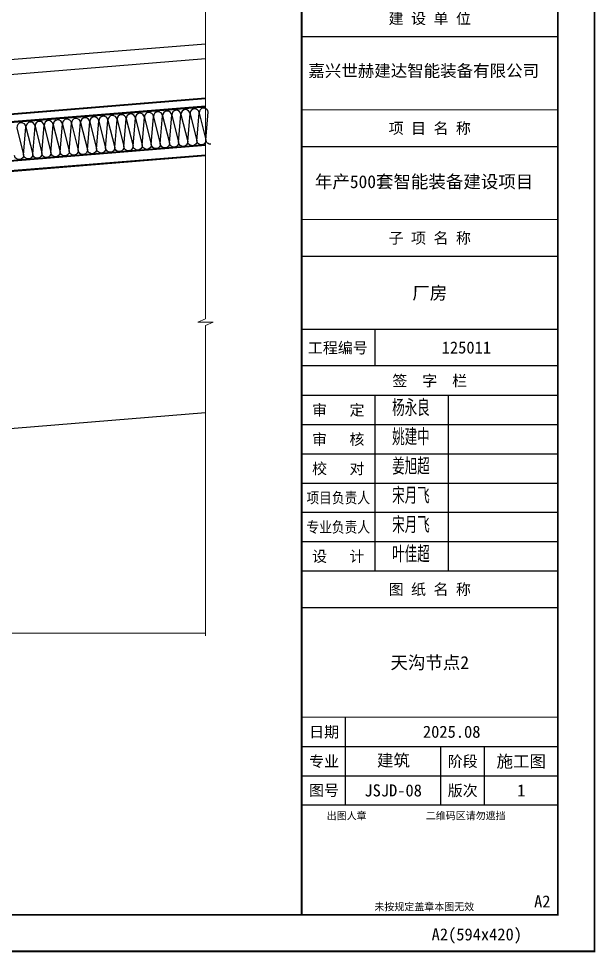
# Model space of a CAD drawing. Extents: x -599358 to 2865263, y -1062760 to 486533.
# Drawn here: x 135758 to 136546, y -728503 to -727227 of the extents above; entities that cross this region are included whole.
import ezdxf
from ezdxf.enums import TextEntityAlignment as Align

# ---------------------------------------------------------------- set-up
doc = ezdxf.new("R2010")
doc.units = 0
for name, color, linetype in [('0-cxFrame', 155, 'Continuous'), ('A-LIN-V', 9, 'Continuous'), ('BWM', 8, 'Continuous'), ('qianming', 155, 'Continuous'), ('SEAMLOK75 - SHEET', 6, 'Continuous')]:
    doc.layers.add(name, color=color, linetype=linetype)
for name, color, linetype, lineweight in [('0-cxText', 131, 'Continuous', 25), ('屋面板', 6, 'Continuous', 13), ('文字标注引出线', 7, 'Continuous', 15)]:
    doc.layers.add(name, color=color, linetype=linetype, lineweight=lineweight)
doc.styles.add('BZHZ', font='bzxw', dxfattribs={"width": 0.8, "bigfont": 'bzhz'})
doc.styles.add('cx_biaoti', font='')
doc.styles.add('cx_tuming', font='simhei.ttf')
doc.styles.add('cx_tuqian1', font='宋体.shx')
doc.styles.add('黑体', font='simhei.ttf')
doc.styles.get('cx_biaoti').set_extended_font_data('SimSun')

# ---------------------------------------------------------------- blocks, each defined once
blk = doc.blocks.new('zjcx_lan_qianzi(Dragon)')
for p, q in [((-7000, 4800), (0, 4800)), ((-5000, 4800), (-5000, 0)), ((-3000, 4800), (-3000, 0)), ((-7000, 4000), (0, 4000)), ((-7000, 3200), (0, 3200)), ((-7000, 2400), (0, 2400)), ((-7000, 1600), (0, 1600)), ((-7000, 800), (0, 800))]:
    blk.add_line(p, q)
at = {"const_width": 30}
blk.add_lwpolyline([(-7000, 5600), (0, 5600)], dxfattribs=at)
blk.add_lwpolyline([(-7000, 5600), (0, 5600), (0, 0), (-7000, 0)], close=True, dxfattribs=at)
at = {"style": 'cx_biaoti'}
for s, p in [('签  字  栏', (-3500, 5200)), ('审   定', (-6000, 4400)), ('审   核', (-6000, 3600)), ('校   对', (-6000, 2800)), ('设   计', (-6000, 400))]:
    blk.add_text(s, height=300, dxfattribs=at).set_placement(p, align=Align.MIDDLE)
at = {"style": 'cx_biaoti', "width": 0.85}
for s, p in [('项目负责人', (-6000, 2000)), ('专业负责人', (-6000, 1200))]:
    blk.add_text(s, height=300, dxfattribs=at).set_placement(p, align=Align.MIDDLE)
blk = doc.blocks.new('T-签字(Dragon)')
at = {"layer": '0-cxFrame'}
blk.add_blockref('zjcx_lan_qianzi(Dragon)', (0, 0), dxfattribs=at)
at = {"layer": 'qianming', "style": 'BZHZ', "width": 0.8}
for s, p in [('杨永良', (-4014, 4478)), ('姚建中', (-4014, 3678)), ('姜旭超', (-4014, 2878)), ('宋月飞', (-4014, 2078)), ('宋月飞', (-4014, 1278)), ('叶佳超', (-4014, 478))]:
    blk.add_text(s, height=450, dxfattribs=at).set_placement(p, align=Align.MIDDLE)
blk = doc.blocks.new('zjcx_lan_tuming(Dragon)')
for p, q in [((-7000, 8400), (0, 8400)), ((-5800, 3000), (-5800, 5400)), ((-7000, 4600), (0, 4600)), ((-3200, 3000), (-3200, 4600)), ((-2000, 3000), (-2000, 4600)), ((-7000, 3800), (0, 3800))]:
    blk.add_line(p, q)
at = {"const_width": 30}
for points in [[(-7000, 9400), (0, 9400)], [(-7000, 5400), (0, 5400)], [(-7000, 3000), (0, 3000)], [(-7000, 0), (0, 0)]]:
    blk.add_lwpolyline(points, dxfattribs=at)
blk.add_lwpolyline([(-7000, 9400), (0, 9400), (0, 0), (-7000, 0)], close=True)
at = {"style": 'cx_biaoti'}
for s, p in [('图 纸 名 称', (-3500, 8900)), ('日期', (-6388, 5000)), ('专业', (-6388, 4200)), ('阶段', (-2600, 4200)), ('图号', (-6388, 3400)), ('版次', (-2600, 3400))]:
    blk.add_text(s, height=300, dxfattribs=at).set_placement(p, align=Align.MIDDLE)
for s, p in [('出图人章', (-6316, 2607)), ('二维码区请勿遮挡', (-3609, 2607)), ('未按规定盖章本图无效', (-5013, 120))]:
    blk.add_text(s, height=200, dxfattribs=at).set_placement(p)
blk = doc.blocks.new('T-图签(Dragon)')
blk.add_blockref('zjcx_lan_tuming(Dragon)', (0, 0))
at = {"color": 3, "style": 'cx_biaoti'}
for s, p in [('2025.08', (-2900, 5000)), ('建筑 ', (-4380, 4228)), ('施工图', (-1000, 4200))]:
    blk.add_text(s, height=330, dxfattribs=at).set_placement(p, align=Align.MIDDLE)
blk = doc.blocks.new('zjcx_lan_xiangmu(Dragon)')
for p, q in [((-7000, 9000), (0, 9000)), ((-7000, 6000), (0, 6000)), ((-7000, 3000), (0, 3000)), ((-5000, 1000), (-5000, 0))]:
    blk.add_line(p, q)
at = {"const_width": 30}
for points in [[(-7000, 10000), (0, 10000)], [(-7000, 7000), (0, 7000)], [(-7000, 7000), (0, 7000)], [(-7000, 4000), (0, 4000)], [(-7000, 4000), (0, 4000)], [(-7000, 1000), (0, 1000)], [(-7000, 0), (0, 0)]]:
    blk.add_lwpolyline(points, dxfattribs=at)
blk.add_lwpolyline([(-7000, 10000), (0, 10000), (0, 0), (-7000, 0)], close=True)
at = {"style": 'cx_biaoti'}
for s, p in [('建 设 单 位', (-3500, 9500)), ('项 目 名 称', (-3500, 6500)), ('子 项 名 称', (-3500, 3500)), ('工程编号', (-6013, 500))]:
    blk.add_text(s, height=300, dxfattribs=at).set_placement(p, align=Align.MIDDLE)
blk = doc.blocks.new('T-项目(Dragon)')
blk.add_blockref('zjcx_lan_xiangmu(Dragon)', (0, 0))
at = {"color": 3, "style": 'cx_tuming'}
for s, height, p in [('嘉兴世赫建达智能装备有限公司', 330, (-6816, 7901)), ('年产500套智能装备建设项目 ', 350, (-6638, 4859))]:
    blk.add_text(s, height=height, dxfattribs=at).set_placement(p)
blk = doc.blocks.new('zjcx_T2(Dragon)')
at = {"layer": '0-cxFrame', "const_width": 50}
blk.add_lwpolyline([(-7000, 40000), (0, 40000), (0, 0), (-7000, 0)], close=True, dxfattribs=at)
at = {"layer": '0-cxFrame'}
for name, p in [('T-项目(Dragon)', (0, 15000)), ('T-签字(Dragon)', (0, 9400)), ('T-图签(Dragon)', (0, 0))]:
    blk.add_blockref(name, p, dxfattribs=at)
blk = doc.blocks.new('TK22.A2 L(Dragon)')
at = {"layer": '0-cxFrame', "color": 7, "const_width": 0.5}
blk.add_lwpolyline([(0, 0), (-594, 0), (-594, 420), (0, 420)], close=True, dxfattribs=at)
at = {"layer": '0-cxFrame', "const_width": 0.5}
for points in [[(-80, 10), (-574, 10), (-574, 410), (-80, 410)], [(-10, 10), (-80, 10), (-80, 410), (-10, 410)]]:
    blk.add_lwpolyline(points, close=True, dxfattribs=at)
at = {"layer": '0-cxFrame', "xscale": 0.01, "yscale": 0.01, "zscale": 0.01}
blk.add_blockref('zjcx_T2(Dragon)', (-10, 10), dxfattribs=at)
at = {"style": '黑体', "flags": 4}
blk.add_attdef('图幅', text='', height=3.3, dxfattribs=at).set_placement((-40, 3), align=Align.RIGHT)
at = {"layer": '0-cxFrame', "style": '黑体'}
blk.add_text('(594x420)', height=3.3, dxfattribs=at).set_placement((-40, 3))
at = {"layer": '0-cxText', "flags": 4}
for tag, height, style, p in [('建设单位', 3.5, 'cx_tuming', (-45, 240)), ('项目名称', 3.5, 'cx_tuming', (-45, 210)), ('子项名称', 3.5, 'cx_tuming', (-45, 180)), ('工程编号', 3.3, 'cx_tuqian1', (-35, 165)), ('图名1', 3.5, 'cx_tuming', (-45, 87)), ('图名2', 3.5, 'cx_tuming', (-45, 79)), ('图名3', 3.5, 'cx_tuming', (-45, 71)), ('出图日期', 3.3, 'cx_tuqian1', (-39, 60)), ('专业', 3.3, 'cx_tuqian1', (-55, 52)), ('图号', 3.3, 'cx_tuqian1', (-55, 44)), ('版次', 3.3, 'cx_tuqian1', (-20, 44))]:
    blk.add_attdef(tag, text='', height=height, dxfattribs=dict(at, style=style)).set_placement(p, align=Align.MIDDLE)
at = {"layer": 'Defpoints', "color": 6, "flags": 4}
for tag, height, style, p in [('tufu', 3.3, '黑体', (-12, 12)), ('dwfname', 4, 'cx_tuqian1', (-80, 3))]:
    blk.add_attdef(tag, text='', height=height, dxfattribs=dict(at, style=style)).set_placement(p, align=Align.RIGHT)

msp = doc.modelspace()

# ---------------------------------------------------------------- linework, layer by layer
at = {"color": 1, "ltscale": 50}
for p, q in [((136013.2, -727348.1), (135154.1, -727417.5)), ((136013.2, -727346.6), (135154.5, -727416))]:
    msp.add_line(p, q, dxfattribs=at)
at = {"color": 4, "ltscale": 50}
for p, q in [((135153.3, -727468.8), (136013.2, -727399.3)), ((135153.3, -727469.6), (136013.2, -727400.2)), ((135153.3, -727483.1), (136013.2, -727413.6)), ((135153.3, -727483.9), (136013.2, -727414.4))]:
    msp.add_line(p, q, dxfattribs=at)
at = {"color": 2, "ltscale": 50}
msp.add_line((135153.3, -727482.8), (136013.2, -727413.3), dxfattribs=at)
at = {"layer": 'A-LIN-V', "color": 2}
msp.add_line((134916.3, -727854.2), (136013.2, -727765.5), dxfattribs=at)
at = {"layer": 'BWM'}
msp.add_lwpolyline([(136020.4, -727398.8, -0.414214), (136013.6, -727393), (136016.8, -727355.2, 1), (136004.4, -727356.2), (136013.6, -727393, -1), (136001.2, -727394), (136004.4, -727356.2, 1), (135991.9, -727357.2), (136001.2, -727394, -1), (135988.7, -727395.1), (135991.9, -727357.2, 1), (135979.5, -727358.2), (135988.7, -727395.1, -1), (135976.3, -727396.1), (135979.5, -727358.2, 1), (135967, -727359.2), (135976.3, -727396.1, -1), (135963.8, -727397.1), (135967, -727359.2, 1), (135954.5, -727360.2), (135963.8, -727397.1, -1), (135951.3, -727398.1), (135954.5, -727360.2, 1), (135942.1, -727361.2), (135951.3, -727398.1, -1), (135938.9, -727399.1), (135942.1, -727361.2, 1), (135929.6, -727362.2), (135938.9, -727399.1, -1), (135926.4, -727400.1), (135929.6, -727362.2, 1), (135917.2, -727363.2), (135926.4, -727400.1, -1), (135914, -727401.1), (135917.2, -727363.2, 1), (135904.7, -727364.2), (135914, -727401.1, -1), (135901.5, -727402.1), (135904.7, -727364.2, 1), (135892.2, -727365.2), (135901.5, -727402.1, -1), (135889, -727403.1), (135892.2, -727365.2, 1), (135879.8, -727366.2), (135889, -727403.1, -1), (135876.6, -727404.1), (135879.8, -727366.2, 1), (135867.3, -727367.3), (135876.6, -727404.1, -1), (135864.1, -727405.1), (135867.3, -727367.3, 1), (135854.9, -727368.3), (135864.1, -727405.1, -1), (135851.7, -727406.1), (135854.9, -727368.3, 1), (135842.4, -727369.3), (135851.7, -727406.1, -1), (135839.2, -727407.1), (135842.4, -727369.3, 1), (135830, -727370.3), (135839.2, -727407.1, -1), (135826.7, -727408.1), (135830, -727370.3, 1), (135817.5, -727371.3), (135826.7, -727408.1, -1), (135814.3, -727409.1), (135817.5, -727371.3, 1), (135805, -727372.3), (135814.3, -727409.1, -1), (135801.8, -727410.2), (135805, -727372.3, 1), (135792.6, -727373.3), (135801.8, -727410.2, -1), (135789.4, -727411.2), (135792.6, -727373.3, 1), (135780.1, -727374.3), (135789.4, -727411.2, -1), (135776.9, -727412.2), (135780.1, -727374.3, 1), (135767.7, -727375.3), (135776.9, -727412.2, -1), (135764.4, -727413.2), (135767.7, -727375.3, 1), (135755.2, -727376.3), (135764.4, -727413.2, -1), (135752, -727414.2)], format="xyb", dxfattribs=at)
at = {"layer": 'SEAMLOK75 - SHEET'}
for p, q in [((134932.3, -727349, 0), (136013.2, -727261.6, 0)), ((134933.9, -727368.9, 0), (136013.2, -727281.7, 0)), ((136013.2, -727335.9, 0), (134938.2, -727422.7, 0)), ((136013.2, -727336.9, 0), (134938.3, -727423.7, 0))]:
    msp.add_line(p, q, dxfattribs=at)
at = {"layer": '屋面板', "color": 1, "const_width": 0.7}
msp.add_lwpolyline([(135154.5, -727416), (136013.2, -727346.6)], close=True, dxfattribs=at)
at = {"layer": '文字标注引出线', "color": 1}
for points in [[(136013.2, -727090.6), (136013.2, -727637.5), (136002.7, -727642), (136023.7, -727642), (136013.2, -727646.5), (136013.2, -728070.4)], [(136013.2, -728066.7), (135019.2, -728066.7), (135014.7, -728077.2), (135014.7, -728056.2), (135010.2, -728066.7), (134016.3, -728066.7)]]:
    msp.add_lwpolyline(points, dxfattribs=at)

# ---------------------------------------------------------------- block references
at = {"layer": '0-cxFrame'}
ref = msp.add_blockref('TK22.A2 L(Dragon)', (136544.4, -728501.7), dxfattribs=dict(at, xscale=5, yscale=5, zscale=5))
ref.add_attrib('子项名称', '厂房', dxfattribs={"layer": '0-cxText', "height": 17.5, "style": 'cx_tuming'}).set_placement((136319.4, -727601.7), align=Align.MIDDLE)
ref.add_attrib('图名2', '天沟节点2', dxfattribs={"layer": '0-cxText', "height": 17.5, "style": 'cx_tuming'}).set_placement((136319.4, -728106.7), align=Align.MIDDLE)
ref.add_attrib('工程编号', '125011', dxfattribs={"layer": '0-cxText', "height": 16.5, "style": 'cx_tuqian1'}).set_placement((136369.4, -727676.7), align=Align.MIDDLE)
ref.add_attrib('图号', 'JSJD-08', dxfattribs={"layer": '0-cxText', "height": 16.5, "style": 'cx_tuqian1'}).set_placement((136269.4, -728281.7), align=Align.MIDDLE)
ref.add_attrib('版次', '1', dxfattribs={"layer": '0-cxText', "height": 16.5, "style": 'cx_tuqian1'}).set_placement((136444.4, -728281.7), align=Align.MIDDLE)
ref.add_attrib('图幅', 'A2', dxfattribs={"layer": '0', "height": 16.5, "style": '黑体'}).set_placement((136344.4, -728486.7), align=Align.RIGHT)
ref.add_attrib('tufu', 'A2', dxfattribs={"layer": 'Defpoints', "color": 6, "height": 16.5, "style": '黑体'}).set_placement((136484.4, -728441.7), align=Align.RIGHT)

doc.saveas('drawing.dxf')
